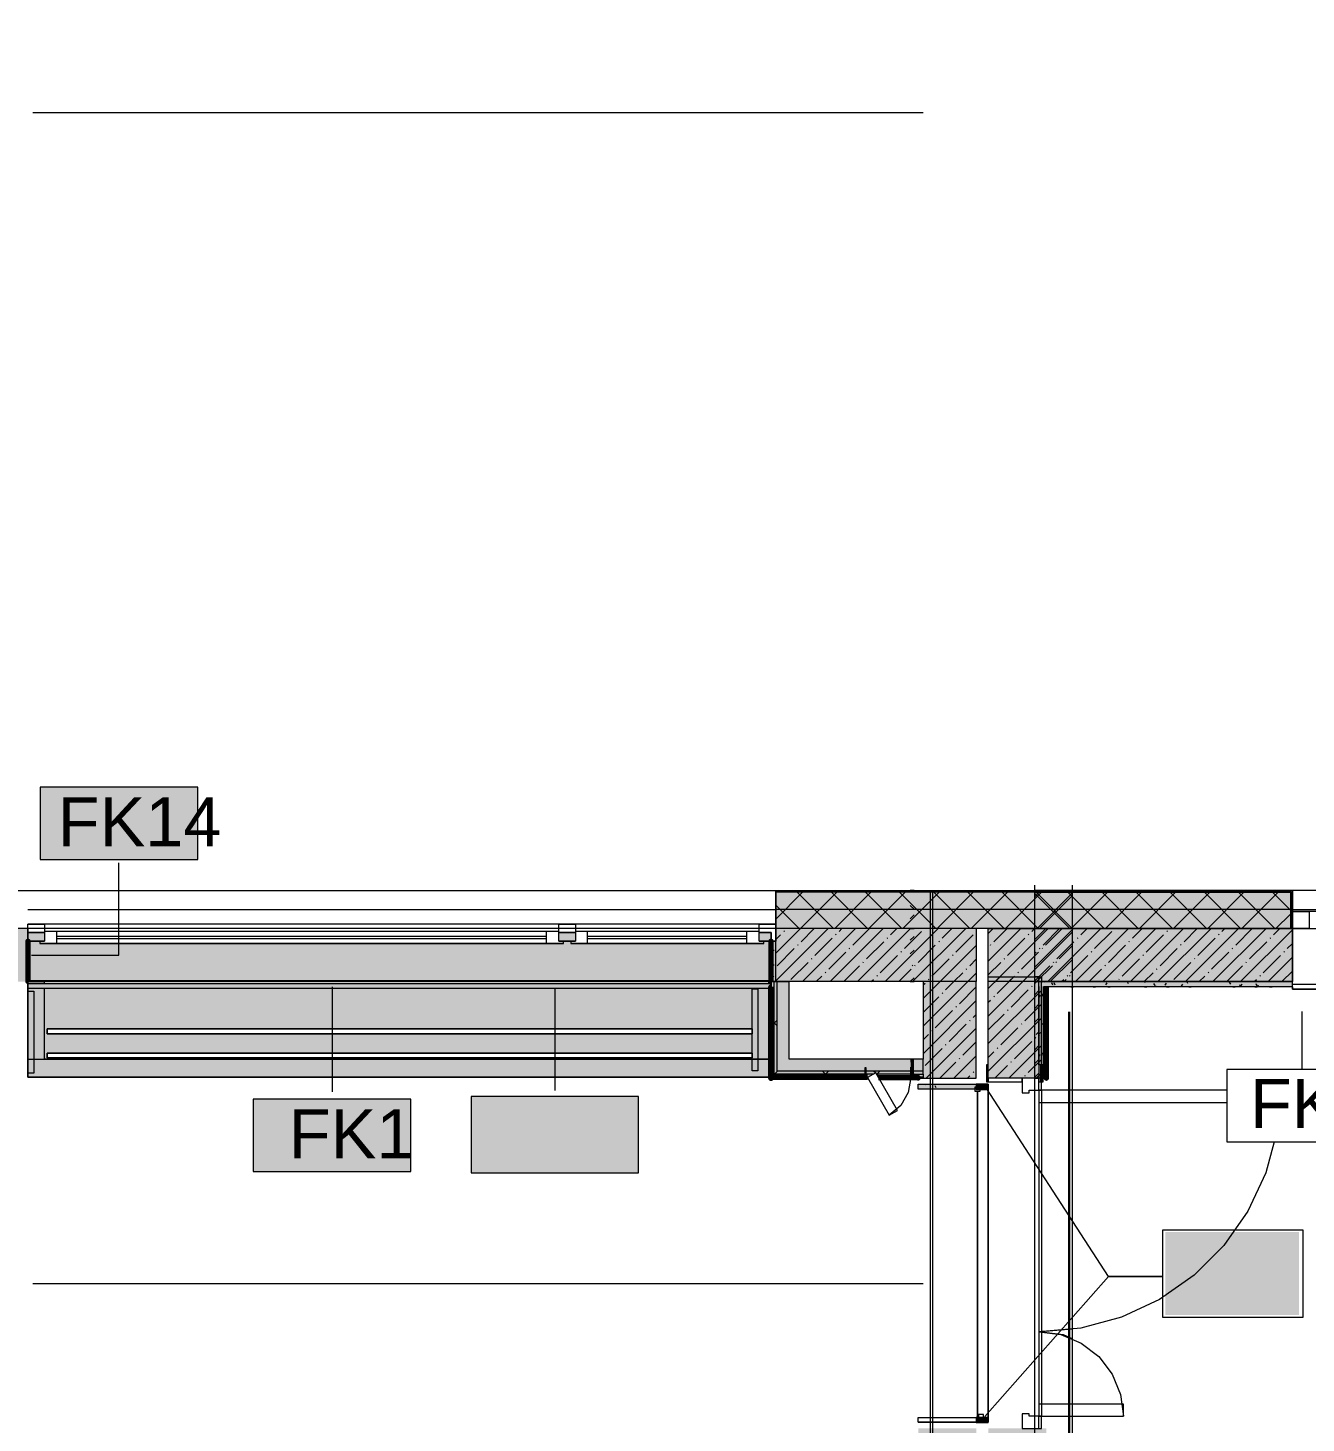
# Model space of a CAD drawing. Header units: millimetres. Extents: x -3817 to 677485, y -22715 to 103890.
# Drawn here: x 361854 to 367150, y 23491 to 29269 of the extents above; entities that cross this region are included whole.
import ezdxf

# ---------------------------------------------------------------- set-up
doc = ezdxf.new("R2010")
doc.units = ezdxf.units.MM
doc.layers.add('PDF _Геометрия', color=7, linetype='Continuous', true_color=0x1d1d1d)
doc.layers.add('PDF _Сплошная заливка', color=7, linetype='Continuous', true_color=0xffffff)
doc.layers.add('PDF _Текст', color=7, linetype='Continuous')
doc.styles.add('PDF GOST-Common', font='arial.ttf')

msp = doc.modelspace()

# ---------------------------------------------------------------- hatches: boundary and pattern name
at = {"layer": 'PDF _Сплошная заливка', "transparency": 33554559}
h = msp.add_hatch(color=256, dxfattribs=at)
h.paths.add_polyline_path([(369442.9, 25539), (369442.9, 25689), (369000.9, 25689), (369000.9, 25539), (369260.8, 25539)], flags=0)
h.paths.add_polyline_path([(367010.2, 25539), (367084.9, 25539), (367084.9, 25689), (366025.5, 25689), (366025.5, 25539), (366788.1, 25539)], flags=0)
h.paths.add_polyline_path([(365509.8, 25539), (365525.5, 25539), (365525.5, 25689), (365509.8, 25689), (365509.8, 25592.4)], flags=0)
h = msp.add_hatch(color=256, dxfattribs=at)
h.paths.add_polyline_path([(360902.9, 25319), (361852.9, 25319), (361852.9, 25539), (360902.9, 25539)], flags=0)
h.paths.add_polyline_path([(365782.9, 25319), (365782.9, 25539), (364952.9, 25539), (364952.9, 25319), (365721.6, 25319)], flags=0)
at = {"layer": 'PDF _Сплошная заливка', "true_color": 0xeae6de, "transparency": 33554559}
msp.add_hatch(color=254, dxfattribs=at).paths.add_polyline_path([(361902.9, 25323), (364931.9, 25323), (364931.9, 25523), (364882.9, 25523), (364882.9, 25487), (364902.9, 25487), (364902.9, 25477), (364102.9, 25477), (364102.9, 25487), (364122.9, 25487), (364122.9, 25523), (364052.9, 25523), (364052.9, 25487), (364072.9, 25487), (364072.9, 25477), (361902.9, 25477), (361902.9, 25487), (361922.9, 25487), (361922.9, 25523), (361853.9, 25523), (361854.4, 25323)])
at = {"layer": 'PDF _Сплошная заливка', "transparency": 33554559}
h = msp.add_hatch(color=256, dxfattribs=at)
h.paths.add_polyline_path([(369260.8, 25319), (369442.9, 25319), (369442.9, 25539), (368992.9, 25539), (368992.9, 25319)], flags=0)
h.paths.add_polyline_path([(366042.9, 25319), (367092.9, 25319), (367092.9, 25539), (366025.5, 25539), (366025.5, 25319)], flags=0)
at = {"layer": 'PDF _Сплошная заливка', "true_color": 0xeae6de, "transparency": 33554559}
h = msp.add_hatch(color=254, dxfattribs=at)
h.paths.add_polyline_path([(361853.9, 24923.1), (364931.9, 24923.1), (364932.9, 25318), (364931.9, 25319), (364931.9, 25323), (361854.4, 25321.8), (361853.9, 25319.5)], flags=0)
h.paths.add_polyline_path([(361933.9, 25003.1), (361933.9, 25023.1), (364854.1, 25023.1), (364854.1, 25003.1), (362366.6, 25003.1)], flags=0)
h.paths.add_polyline_path([(361933.9, 25103.1), (361933.9, 25123.1), (364854.1, 25123.1), (364854.1, 25103.1), (362366.6, 25103.1)], flags=0)
at = {"layer": 'PDF _Сплошная заливка', "true_color": 0xea675f, "transparency": 33554559}
msp.add_hatch(color=13, dxfattribs=at).paths.add_polyline_path([(364921.7, 25292), (364931.9, 25292), (364931.9, 25312), (361853.9, 25312), (361853.9, 25292), (364854.1, 25292)])
at = {"layer": 'PDF _Сплошная заливка', "transparency": 33554559}
for points in [[(364945.4, 24935.5), (364957.9, 24935.5), (364957.9, 25318), (364945.4, 25318), (364945.4, 25286.8)], [(366180.5, 25299), (366180.5, 25319), (366052.9, 25319), (366052.9, 25299), (366072.9, 25299)], [(365721.6, 24874), (365782.9, 24874), (365782.9, 24894), (365542.9, 24894), (365542.9, 24874)]]:
    msp.add_hatch(color=256, dxfattribs=at).paths.add_polyline_path(points)
h = msp.add_hatch(color=256, dxfattribs=at)
h.paths.add_polyline_path([(365782.9, 15519), (365782.9, 15519), (365782.9, 23469), (365562.9, 23469), (365562.9, 15519)], flags=0)
h.paths.add_polyline_path([(365721.6, 24919), (365782.9, 24919), (365782.9, 25319), (365562.9, 25319), (365562.9, 24919)], flags=0)
h = msp.add_hatch(color=256, dxfattribs=at)
h.paths.add_polyline_path([(366052.9, 15519), (366052.9, 23469), (365832.9, 23469), (365832.9, 15519)], flags=0)
h.paths.add_polyline_path([(366052.9, 24919), (366052.9, 25339.3), (365832.9, 25339.3), (365832.9, 24919), (366002.9, 24919)], flags=0)
h = msp.add_hatch(color=256, dxfattribs=at)
h.paths.add_polyline_path([(369422.9, 25299), (369442.9, 25299), (369442.9, 25319), (368992.9, 25319), (368992.9, 25299), (369260.8, 25299)], flags=0)
h.paths.add_polyline_path([(367092.9, 25299), (367092.9, 25319), (366042.9, 25319), (366042.9, 25299), (367010.2, 25299)], flags=0)
h = msp.add_hatch(color=256, dxfattribs=at)
h.paths.add_polyline_path([(366042.9, 17119), (366062.9, 17119), (366062.9, 23469), (366050.9, 23469), (366050.9, 23414), (366042.9, 23414), (366042.9, 17139)], flags=0)
h.paths.add_polyline_path([(366050.9, 24919), (366062.9, 24919), (366062.9, 25299), (366042.9, 25299), (366042.9, 24974), (366050.9, 24974), (366050.9, 24927)], flags=0)
h = msp.add_hatch(color=256, dxfattribs=at)
h.paths.add_polyline_path([(366052.9, 17119), (366072.9, 17119), (366072.9, 23469), (366060.9, 23469), (366060.9, 23414), (366052.9, 23414), (366052.9, 17139)], flags=0)
h.paths.add_polyline_path([(366060.9, 24919), (366072.9, 24919), (366072.9, 25299), (366052.9, 25299), (366052.9, 24974), (366060.9, 24974), (366060.9, 24927)], flags=0)
at = {"layer": 'PDF _Сплошная заливка', "true_color": 0xe7e7e7, "transparency": 33554559}
for points in [[(365562.9, 24948), (365562.9, 24998), (365007.9, 24998), (365007.9, 24948), (365321.9, 24948), (365321.9, 24962), (365326.9, 24962), (365326.9, 24948), (365516.9, 24948), (365516.9, 24962), (365521.9, 24962), (365521.9, 24948)], [(365511.9, 24948), (365525.5, 24948), (365525.5, 24998), (365509.8, 24998), (365511.9, 24962)]]:
    msp.add_hatch(color=254, dxfattribs=at).paths.add_polyline_path(points)
at = {"layer": 'PDF _Сплошная заливка', "transparency": 33554559}
h = msp.add_hatch(color=256, dxfattribs=at)
h.paths.add_polyline_path([(365562.9, 24923), (365562.9, 24935.5), (365542.9, 24923)], flags=0)
h.paths.add_polyline_path([(365007.9, 24923), (365321.9, 24923), (365321.9, 24935.5), (364945.4, 24935.5), (364945.4, 24923)], flags=0)
h.paths.add_polyline_path([(365333.6, 24923), (365355.3, 24935.5), (365326.9, 24935.5), (365326.9, 24923), (365331.9, 24923)], flags=0)
h.paths.add_polyline_path([(365456.5, 24923), (365516.9, 24923.6), (365516.9, 24935.5), (365370.3, 24935.5), (365377.5, 24923)], flags=0)
h.paths.add_polyline_path([(365541.9, 24923), (365562.9, 24935.5), (365521.9, 24935.5), (365521.9, 24923)], flags=0)
h = msp.add_hatch(color=256, dxfattribs=at)
h.paths.add_polyline_path([(365321.9, 24935.5), (365321.9, 24948), (364957.9, 24948), (364957.9, 24935.5), (365050.6, 24935.5)], flags=0)
h.paths.add_polyline_path([(365355.3, 24935.5), (365366.5, 24942), (365370.3, 24935.5), (365516.9, 24935.5), (365516.9, 24948), (365326.9, 24948), (365326.9, 24935.5), (365331.9, 24935.5)], flags=0)
h.paths.add_polyline_path([(365562.9, 24935.5), (365562.9, 24948), (365521.9, 24947.1), (365521.9, 24935.5)], flags=0)
h = msp.add_hatch(color=256, dxfattribs=at)
h.paths.add_polyline_path([(365542.9, 15498), (365562.9, 15499), (365562.9, 23469), (365542.9, 23469), (365542.9, 15499)], flags=0)
h.paths.add_polyline_path([(365562.9, 24919), (365562.9, 24923), (365542.9, 24923), (365542.9, 24919)], flags=0)

# ---------------------------------------------------------------- linework, layer by layer
at = {"layer": 'PDF _Геометрия', "color": 9, "lineweight": 9, "true_color": 0xc0c0c0}
for points in [[(360302.9, 29019), (360302.9, 28799), (358122.9, 28799), (360302.9, 28799), (360302.9, 28779), (360302.9, 28419), (360652.9, 28419), (360682.9, 28419), (360902.9, 28419), (360902.9, 29019), (346903.1, 29019), (346903.1, 29269), (360902.9, 29269), (361132.9, 29269), (361152.9, 29269), (361152.9, 28419), (361152.9, 27519), (361152.9, 25697), (361852.9, 25697), (364952.9, 25697), (366180.5, 25697)], [(370063.9, 28819), (371689.9, 28819), (371689.9, 29019), (371689.9, 29269), (369192.9, 29269), (369192.9, 29249), (369192.9, 29019), (369192.9, 25697), (368992.9, 25697), (368992.9, 25539), (368992.9, 25319), (368992.9, 25539), (368992.9, 25697), (367092.9, 25697), (367092.9, 25539), (367092.9, 25697), (366025.5, 25697)], [(365525.9, 25697), (365509.8, 25697)], [(365832.9, 24974), (365832.9, 25339.3), (366052.9, 25339.3), (366052.9, 25319), (365832.9, 25319), (365832.9, 25539), (364952.9, 25539), (361852.9, 25539), (361152.9, 25539), (360902.9, 25539)], [(361852.9, 25487), (361852.9, 25539), (361852.9, 25319), (361852.9, 25299), (361852.9, 25319), (361852.9, 24998), (361852.9, 24923), (364931.9, 24923), (361852.9, 24923), (361852.9, 24998), (361852.9, 25319)], [(365782.9, 25539), (365782.9, 25319), (365562.9, 25319), (365562.9, 24998), (365007.9, 24998), (365007.9, 25318), (364932.9, 25318), (364932.9, 25298)], [(365542.9, 24923), (365542.9, 24919), (365562.9, 24919), (365782.9, 24919), (365782.9, 25319), (364952.9, 25319), (364934.1, 25319), (364952.9, 25319), (364952.9, 25539), (364952.9, 25487)], [(365509.8, 25539), (365525.5, 25539)], [(365509.8, 25319), (365525.5, 25319)], [(366025.5, 25319), (366042.9, 25319), (366042.9, 25339.3), (366025.5, 25339.3)], [(366050.9, 24919), (366062.9, 24919), (366062.9, 25299), (367092.9, 25299), (367092.9, 25319)], [(366060.9, 24919), (366072.9, 24919), (366072.9, 25286)], [(365525.5, 24998), (365509.8, 24998)], [(364932.9, 24923), (364945.4, 24923)], [(366052.9, 24919), (365832.9, 24919)], [(366025.5, 24919), (366042.9, 24919)], [(365782.9, 24874), (365542.9, 24874), (365542.9, 24894), (365824.9, 24894)], [(365797.9, 24873), (365797.9, 24864), (365777.9, 24864), (365777.9, 24884), (365782.9, 24884)], [(365812.9, 23514), (365812.9, 23526.8), (365792.9, 23526.8), (365792.9, 23514)], [(365542.9, 23495), (365542.9, 23514), (365832.9, 23514), (365832.9, 23495)], [(365782.9, 23494), (365542.9, 23494), (365542.9, 23495), (365782.9, 23495)]]:
    msp.add_lwpolyline(points, dxfattribs=at)
at = {"layer": 'PDF _Геометрия', "color": 253, "lineweight": 9, "true_color": 0xaaaaaa}
for points in [[(361874.1, 28919), (363062.9, 28919), (365562.9, 28919)], [(365592.9, 21586), (365592.9, 23196.7), (365592.9, 25696.7)], [(365602.9, 21586), (365602.9, 23196.7), (365602.9, 25696.7)], [(368992.9, 25609), (367092.9, 25609)], [(364952.9, 25557), (361852.9, 25557)], [(361972.9, 25507), (364002.9, 25507)], [(364002.9, 25497), (361972.9, 25497)], [(364172.9, 25507), (364832.9, 25507)], [(364832.9, 25497), (364172.9, 25497)], [(364933.9, 25487), (364952.9, 25487)], [(367092.9, 25539), (368992.9, 25539)], [(365511.9, 24922), (365501, 24860.4), (365469.8, 24806.3), (365421.9, 24766.1)], [(366042.9, 24819), (366042.9, 23569)], [(366052.9, 24819), (366052.9, 23569)], [(367017, 24655.5), (366982.6, 24527), (366908.9, 24369), (366808.9, 24226.2), (366685.7, 24103), (366542.9, 24003), (366384.9, 23929.3), (366216.5, 23884.2), (366042.9, 23869), (366133.5, 23857.1), (366217.9, 23822.1), (366290.4, 23766.5), (366346, 23694), (366381, 23609.6), (366392.9, 23519)], [(361874.1, 24069), (363062.9, 24069), (365562.9, 24069)], [(366180.5, 23880.2), (366052.9, 23869), (366143.5, 23857.1), (366180.5, 23841.7)]]:
    msp.add_lwpolyline(points, dxfattribs=at)
at = {"layer": 'PDF _Геометрия', "color": 7, "lineweight": 9}
for points in [[(362557.5, 26124.8), (361904.4, 26124.8), (361904.4, 25824.8), (362557.5, 25824.8)], [(366180.5, 25539), (365832.9, 25539)], [(368991.9, 25288), (367092.9, 25288)], [(367474.6, 24955.5), (366821.5, 24955.5), (366821.5, 24655.5), (367474.6, 24655.5)], [(365787.9, 24864), (365787.9, 23514)], [(365787.9, 24864), (365787.9, 23514)], [(365832.9, 24894), (365832.9, 23494)], [(365832.9, 24894), (365832.9, 23494)], [(363440.5, 24832.6), (362787.4, 24832.6), (362787.4, 24532.6), (363440.5, 24532.6)], [(364384.2, 24843.2), (363690.2, 24843.2), (363690.2, 24527.9), (364384.2, 24527.9)], [(364384.2, 24843.2), (363690.2, 24843.2), (363690.2, 24527.9), (364384.2, 24527.9)]]:
    msp.add_lwpolyline(points, close=True, dxfattribs=at)
for points in [[(361868.9, 25428.8), (362230.9, 25428.8), (362230.9, 25810.9)], [(366025.5, 1639), (366025.5, 13378.9), (365725.5, 13528.9), (366325.5, 13828.9), (366025.5, 13978.9), (366025.5, 25718.7)], [(366180.5, 25718.7), (366180.5, 13978.9), (366392.6, 13872.8)], [(366180.5, 25692), (364952.9, 25692)], [(366180.5, 25689), (364952.9, 25689)], [(365525.5, 25692), (365509.8, 25692)], [(365525.5, 25689), (365509.8, 25689)], [(366025.5, 25689), (366788.1, 25689), (367084.9, 25689), (367084.9, 25539), (367087.9, 25539), (367087.9, 25692), (366788.1, 25692), (366025.5, 25692)], [(366180.5, 25617.7), (364952.9, 25617.7)], [(365525.5, 25617.7), (365509.8, 25617.7)], [(367092.9, 25617.7), (366025.5, 25617.7)], [(365782.9, 25539), (364952.9, 25539)], [(365525.5, 25539), (365509.8, 25539)], [(367087.9, 25539), (367092.9, 25539), (367087.9, 25539), (367084.9, 25539), (366025.5, 25539), (366788.1, 25539), (367084.9, 25539)], [(361853.9, 25292), (361853.9, 25312)], [(365321.9, 24935.5), (365007.9, 24935.5), (364957.9, 24935.5), (364945.4, 24935.5), (364945.4, 25318)], [(365321.9, 24948), (365007.9, 24948), (364957.9, 24948), (364957.9, 25318)], [(366042.9, 25299), (366042.9, 24974), (366042.9, 25299), (366042.9, 25319), (367092.9, 25319), (366042.9, 25319)], [(366052.9, 25299), (366052.9, 24974), (366052.9, 25299), (366052.9, 25319), (366180.5, 25319), (366052.9, 25319)], [(363114, 25297.5), (363114, 24862.7)], [(363393.7, 25292), (364037.2, 25292), (364037.2, 24867.7)], [(364932.9, 25298), (364932.9, 24923)], [(366072.9, 25299), (366180.5, 25299)], [(366072.9, 25286), (366072.9, 25298)], [(367092.9, 25298), (367092.9, 25288), (367092.9, 25308), (368991.9, 25308), (368991.9, 25288), (368991.9, 25298)], [(367132.9, 24955.5), (367132.9, 25195.5)], [(365562.9, 24948), (365562.9, 24998)], [(364945.4, 24923), (365007.9, 24923), (365321.9, 24923)], [(365516.9, 24948), (365326.9, 24948)], [(365355.3, 24935.5), (365326.9, 24935.5)], [(365326.9, 24923), (365333.6, 24923)], [(365516.9, 24935.5), (365370.3, 24935.5)], [(365377.5, 24923), (365516.9, 24923)], [(365525.5, 24948), (365511.9, 24948)], [(365525.5, 24935.5), (365511.9, 24935.5)], [(365511.9, 24923), (365525.5, 24923)], [(365562.9, 24935.5), (365562.9, 24948), (365521.9, 24948)], [(365521.9, 24935.5), (365562.9, 24935.5), (365562.9, 24923), (365562.9, 24919), (365562.9, 24923), (365542.9, 24923)], [(365521.9, 24923), (365541.9, 24923)], [(365787.9, 24894), (365832.9, 24894), (365787.9, 24894)], [(365787.9, 24894), (365832.9, 24894), (365787.9, 24894)]]:
    msp.add_lwpolyline(points, dxfattribs=at)
at = {"layer": 'PDF _Геометрия', "color": 9, "lineweight": 9, "true_color": 0xc0c0c0}
for points in [[(364952.9, 25697), (364952.9, 25539)], [(364952.9, 25319), (364952.9, 25487), (364932.9, 25487), (364932.9, 25319)], [(367092.9, 25319), (367092.9, 25539)]]:
    msp.add_lwpolyline(points, close=True, dxfattribs=at)
at = {"layer": 'PDF _Геометрия', "lineweight": 9}
for points in [[(364952.9, 25578.3), (365063.6, 25689)], [(365191.2, 25539), (365041.2, 25689)], [(365055, 25539), (365205, 25689)], [(365332.6, 25539), (365182.6, 25689)], [(365196.4, 25539), (365346.4, 25689)], [(365474, 25539), (365324, 25689)], [(365337.9, 25539), (365487.9, 25689)], [(365615.4, 25539), (365465.4, 25689)], [(365479.3, 25539), (365629.3, 25689)], [(365756.9, 25539), (365606.9, 25689)], [(365620.7, 25539), (365770.7, 25689)], [(365898.3, 25539), (365748.3, 25689)], [(365762.1, 25539), (365912.1, 25689)], [(366039.7, 25539), (365889.7, 25689)], [(365903.6, 25539), (366053.6, 25689)], [(366025.5, 25671), (366043.6, 25689)], [(366171.1, 25539), (366025.5, 25684.6)], [(366180.5, 25539.6), (366031.1, 25689)], [(366035, 25539), (366185, 25689)], [(366045, 25539), (366180.5, 25674.6)], [(366312.6, 25539), (366162.6, 25689)], [(366180.5, 25681), (366172.6, 25689)], [(366176.4, 25539), (366326.4, 25689)], [(366454, 25539), (366304, 25689)], [(366317.8, 25539), (366467.8, 25689)], [(366595.4, 25539), (366445.4, 25689)], [(366459.2, 25539), (366609.2, 25689)], [(366736.8, 25539), (366586.8, 25689)], [(366600.7, 25539), (366750.7, 25689)], [(366878.2, 25539), (366728.2, 25689)], [(366742.1, 25539), (366892.1, 25689)], [(367019.7, 25539), (366869.7, 25689)], [(366883.5, 25539), (367033.5, 25689)], [(367084.9, 25615.2), (367011.1, 25689)], [(365049.8, 25539), (364952.9, 25635.9)], [(365525.5, 25618.9), (365509.8, 25634.6)], [(367024.9, 25539), (367084.9, 25599)], [(365509.8, 25579.6), (365525.5, 25595.3)], [(366029.7, 25539), (366025.5, 25543.2)], [(364952.9, 25436.9), (365055, 25539)], [(364952.9, 25322.8), (365169, 25539)], [(364952.9, 25493.9), (364971.9, 25512.9)], [(364986.2, 25527.2), (364988.5, 25529.6)], [(365057.5, 25484.4), (365112, 25539)], [(365063.1, 25319), (365283.1, 25539)], [(365114.5, 25427.4), (365185.8, 25498.7)], [(365177.1, 25319), (365397.1, 25539)], [(365200, 25512.9), (365202.4, 25515.3)], [(365214.3, 25527.2), (365226.1, 25539)], [(365271.3, 25470.2), (365340.1, 25539)], [(365291.2, 25319), (365511.2, 25539)], [(365328.3, 25413.1), (365399.6, 25484.4)], [(365405.2, 25319), (365625.2, 25539)], [(365413.9, 25498.7), (365416.2, 25501.1)], [(365428.1, 25512.9), (365454.2, 25539)], [(365485.1, 25455.9), (365556.4, 25527.2)], [(365509.8, 25490.6), (365525.5, 25506.3)], [(365519.3, 25319), (365739.3, 25539)], [(365627.7, 25484.4), (365630.1, 25486.8)], [(365642, 25498.7), (365682.3, 25539)], [(365699, 25441.7), (365770.3, 25512.9)], [(365832.9, 25518.6), (365853.3, 25539)], [(365832.9, 25404.5), (365967.4, 25539)], [(365855.8, 25484.4), (365910.4, 25539)], [(365861.4, 25319), (366081.4, 25539)], [(365912.8, 25427.4), (365984.1, 25498.7)], [(365975.5, 25319), (366180.5, 25524.1)], [(365998.4, 25512.9), (366000.7, 25515.3)], [(366012.6, 25527.2), (366024.4, 25539)], [(366025.5, 25493.1), (366071.4, 25539)], [(366025.5, 25379.1), (366185.5, 25539)], [(366059.6, 25470.2), (366128.5, 25539)], [(366069.6, 25470.2), (366138.5, 25539)], [(366079.5, 25319), (366299.5, 25539)], [(366116.7, 25413.2), (366187.9, 25484.4)], [(366193.6, 25319), (366413.6, 25539)], [(366202.2, 25498.7), (366204.6, 25501.1)], [(366216.5, 25512.9), (366242.5, 25539)], [(366273.5, 25455.9), (366344.8, 25527.2)], [(366307.6, 25319), (366527.6, 25539)], [(366416, 25484.4), (366418.4, 25486.8)], [(366421.7, 25319), (366641.7, 25539)], [(366430.3, 25498.7), (366470.6, 25539)], [(366487.3, 25441.7), (366558.6, 25512.9)], [(366535.7, 25319), (366755.7, 25539)], [(366572.9, 25527.2), (366575.2, 25529.6)], [(366644.1, 25484.4), (366698.7, 25539)], [(366649.8, 25319), (366869.8, 25539)], [(366701.2, 25427.4), (366772.4, 25498.7)], [(366763.8, 25319), (366983.8, 25539)], [(366786.7, 25512.9), (366789.1, 25515.3)], [(366801, 25527.2), (366812.8, 25539)], [(366858, 25470.2), (366926.8, 25539)], [(366877.9, 25319), (367092.9, 25534)], [(366915, 25413.2), (366986.3, 25484.4)], [(367000.5, 25498.7), (367002.9, 25501.1)], [(367014.8, 25512.9), (367040.9, 25539)], [(364957.7, 25384.6), (365028.9, 25455.9)], [(365043.2, 25470.2), (365045.6, 25472.5)], [(365171.5, 25370.4), (365242.8, 25441.7)], [(365257, 25455.9), (365259.4, 25458.3)], [(365385.3, 25356.1), (365456.6, 25427.4)], [(365470.9, 25441.7), (365473.2, 25444)], [(365509.8, 25433.6), (365525.5, 25449.3)], [(365542.2, 25398.9), (365613.4, 25470.2)], [(365562.9, 25248.6), (365633.3, 25319), (365782.9, 25468.6)], [(365684.7, 25427.4), (365687.1, 25429.8)], [(365841.5, 25470.2), (365843.9, 25472.5)], [(365969.8, 25370.4), (366041.1, 25441.7)], [(366025.5, 25436.1), (366031.1, 25441.7)], [(366045.4, 25455.9), (366047.8, 25458.3)], [(366055.4, 25455.9), (366057.8, 25458.3)], [(366126.7, 25413.1), (366180.5, 25467)], [(366173.7, 25356.1), (366245, 25427.4)], [(366259.2, 25441.7), (366261.6, 25444)], [(366330.5, 25398.9), (366401.8, 25470.2)], [(366473.1, 25427.4), (366475.4, 25429.8)], [(366544.3, 25384.6), (366615.6, 25455.9)], [(366629.9, 25470.2), (366632.3, 25472.5)], [(366758.2, 25370.4), (366829.5, 25441.7)], [(366843.7, 25455.9), (366846.1, 25458.3)], [(366972, 25356.1), (367043.3, 25427.4)], [(367057.6, 25441.7), (367059.9, 25444)], [(367071.8, 25455.9), (367092.9, 25477)], [(365014.7, 25327.6), (365086, 25398.9)], [(365100.2, 25413.1), (365102.6, 25415.5)], [(365234.2, 25319), (365299.8, 25384.6)], [(365314.1, 25398.9), (365316.4, 25401.3)], [(365462.3, 25319), (365513.6, 25370.4)], [(365517.9, 25384.6), (365520.3, 25387)], [(365527.9, 25384.6), (365530.3, 25387)], [(365599.2, 25341.9), (365670.5, 25413.1)], [(365741.7, 25370.4), (365744.1, 25372.8)], [(365756, 25384.6), (365782.9, 25411.5)], [(365832.9, 25347.5), (365884.3, 25398.9)], [(365898.6, 25413.1), (365900.9, 25415.5)], [(366088.1, 25384.6), (366025.5, 25322), (366042.8, 25339.3)], [(366032.5, 25319), (366098.2, 25384.6)], [(366089.5, 25319), (366180.5, 25410)], [(366102.4, 25398.9), (366104.8, 25401.3)], [(366112.4, 25398.9), (366114.8, 25401.3)], [(366250.6, 25319), (366302, 25370.4)], [(366316.2, 25384.6), (366318.6, 25387)], [(366387.5, 25341.9), (366458.8, 25413.2)], [(366530.1, 25370.4), (366532.5, 25372.8)], [(366601.4, 25327.6), (366672.7, 25398.9)], [(366686.9, 25413.2), (366689.3, 25415.5)], [(366820.9, 25319), (366886.5, 25384.6)], [(366900.8, 25398.9), (366903.1, 25401.3)], [(366991.9, 25319), (367092.9, 25420)], [(365120.1, 25319), (365143, 25341.9)], [(365157.2, 25356.1), (365159.6, 25358.5)], [(365348.2, 25319), (365356.8, 25327.6)], [(365371.1, 25341.9), (365373.5, 25344.2)], [(365509.8, 25319.6), (365525.5, 25335.3)], [(365562.9, 25134.5), (365747.4, 25319), (365782.9, 25354.5)], [(365562.9, 25305.6), (365570.7, 25313.4)], [(365584.9, 25327.6), (365587.3, 25330)], [(365656.2, 25284.8), (365690.4, 25319), (365727.5, 25356.1)], [(365832.9, 25290.5), (365881.7, 25339.3)], [(365832.9, 25176.4), (365995.8, 25339.3)], [(365870.1, 25270.6), (365938.7, 25339.3)], [(365918.5, 25319), (365941.3, 25341.9)], [(365955.6, 25356.1), (365958, 25358.5)], [(366026.9, 25313.4), (366052.8, 25339.3)], [(366136.6, 25319), (366145.2, 25327.6)], [(366146.6, 25319), (366155.2, 25327.6)], [(366159.4, 25341.9), (366161.8, 25344.2)], [(366169.4, 25341.9), (366171.8, 25344.2)], [(366373.3, 25327.6), (366375.6, 25330)], [(366478.7, 25319), (366515.8, 25356.1)], [(366706.8, 25319), (366729.7, 25341.9)], [(366743.9, 25356.1), (366746.3, 25358.5)], [(366934.9, 25319), (366943.5, 25327.6)], [(366957.8, 25341.9), (366960.1, 25344.2)], [(367049, 25319), (367092.9, 25362.9)], [(365562.9, 25191.5), (365627.7, 25256.3)], [(365642, 25270.6), (365644.3, 25273)], [(365713.2, 25227.8), (365782.9, 25297.5)], [(365832.9, 25062.4), (366052.9, 25282.4)], [(365855.8, 25256.3), (365858.2, 25258.7)], [(365927.1, 25213.6), (365998.4, 25284.8)], [(366012.6, 25299.1), (366015, 25301.5)], [(366025.5, 25265), (366042.9, 25282.4)], [(365562.9, 25020.5), (365782.9, 25240.5)], [(365613.4, 25128), (365684.7, 25199.3)], [(365699, 25213.6), (365701.3, 25215.9)], [(365832.9, 25233.4), (365841.5, 25242.1)], [(365912.8, 25199.3), (365915.2, 25201.7)], [(365984.1, 25156.5), (366052.9, 25225.3)], [(366025.5, 25208), (366042.9, 25225.3)], [(364957.9, 25135.9), (364945.4, 25148.4), (364932.9, 25160.9)], [(364932.9, 25134), (364945.4, 25146.5), (364957.9, 25159)], [(365670.5, 25071), (365741.7, 25142.3)], [(365756, 25156.5), (365758.4, 25158.9)], [(365770.3, 25170.8), (365782.9, 25183.4)], [(365832.9, 25119.4), (365898.6, 25185)], [(365832.9, 24948.3), (366052.9, 25168.3)], [(365969.8, 25142.3), (365972.2, 25144.7)], [(366025.5, 25151), (366042.9, 25168.3)], [(365562.9, 25077.5), (365584.9, 25099.5)], [(365575.5, 24919), (365782.9, 25126.4)], [(365599.2, 25113.8), (365601.6, 25116.1)], [(365884.3, 25056.7), (365955.6, 25128)], [(366026.9, 25085.3), (366029.2, 25087.6)], [(366031.1, 25099.5), (366042.9, 25111.3)], [(366041.1, 25099.5), (366052.9, 25111.3)], [(365570.7, 24971.2), (365642, 25042.5)], [(365656.2, 25056.7), (365658.6, 25059.1)], [(365727.5, 25014), (365782.9, 25069.4)], [(365832.9, 25005.3), (365855.8, 25028.2)], [(365870.1, 25042.5), (365872.4, 25044.9)], [(365917.6, 24919), (366052.9, 25054.3)], [(365941.3, 24999.7), (366012.6, 25071)], [(366025.5, 25036.9), (366042.9, 25054.3)], [(365632.5, 24919), (365699, 24985.5)], [(365689.5, 24919), (365782.9, 25012.4)], [(365713.2, 24999.7), (365715.6, 25002.1)], [(365860.6, 24919), (365912.8, 24971.2)], [(365927.1, 24985.5), (365929.4, 24987.8)], [(365998.4, 24942.7), (366052.9, 24997.2)], [(366025.5, 24979.9), (366042.9, 24997.2)], [(364958.7, 24923), (364946.2, 24935.5), (364945.4, 24936.3), (364932.9, 24948.8)], [(364934, 24923), (364945.4, 24934.4), (364946.5, 24935.5), (364957.9, 24946.9), (364959, 24948)], [(365170.8, 24923), (365158.3, 24935.5), (365145.8, 24948)], [(365146.1, 24923), (365158.6, 24935.5), (365171.1, 24948)], [(365364.9, 24941), (365357.9, 24948)], [(365382.9, 24923), (365370.4, 24935.5)], [(365370.8, 24935.5), (365383.3, 24948)], [(365746.6, 24919), (365756, 24928.4)], [(365770.3, 24942.7), (365772.6, 24945.1)], [(365984.1, 24928.4), (365986.5, 24930.8)], [(366025.5, 24922.9), (366042.9, 24940.2)], [(366031.7, 24919), (366052.9, 24940.2)]]:
    msp.add_lwpolyline(points, dxfattribs=at)
at = {"layer": 'PDF _Геометрия', "color": 116, "lineweight": 13, "true_color": 0x008040}
for points in [[(361852.9, 25617.7), (364952.9, 25617.7)], [(367092.9, 25617.7), (368992.9, 25617.7)]]:
    msp.add_lwpolyline(points, dxfattribs=at)
at = {"layer": 'PDF _Геометрия', "color": 253, "lineweight": 13, "true_color": 0xaaaaaa}
for points in [[(367092.9, 25539), (367092.9, 25609), (367162.9, 25609), (367162.9, 25539)], [(361922.9, 25557), (361922.9, 25487), (361852.9, 25487), (361852.9, 25557)], [(364122.9, 25557), (364122.9, 25487), (364052.9, 25487), (364052.9, 25557)], [(364952.9, 25557), (364952.9, 25487), (364882.9, 25487), (364882.9, 25557)], [(361902.9, 25477), (364072.9, 25477), (364072.9, 25487), (364052.9, 25487), (364052.9, 25527), (361922.9, 25527), (361922.9, 25487), (361902.9, 25487)], [(364102.9, 25477), (364902.9, 25477), (364902.9, 25487), (364882.9, 25487), (364882.9, 25527), (364122.9, 25527), (364122.9, 25487), (364102.9, 25487)], [(365326.9, 24962), (365321.9, 24962), (365321.9, 24922), (365326.9, 24922)], [(365516.9, 24962), (365516.9, 24922), (365521.9, 24922), (365521.9, 24962)], [(365824.9, 24904), (365832.9, 24904), (365832.9, 24974), (365824.9, 24974)], [(366042.9, 24904), (366050.9, 24904), (366050.9, 24974), (366042.9, 24974)], [(366052.9, 24904), (366060.9, 24904), (366060.9, 24974), (366052.9, 24974)], [(365421.9, 24766.1), (365456.5, 24786.1), (365366.5, 24942), (365331.9, 24922)], [(365832.9, 24904), (365972.9, 24904), (365972.9, 24919), (365832.9, 24919)], [(366052.9, 24869), (366052.9, 24919), (365972.9, 24919), (365972.9, 24859), (366002.9, 24859), (366002.9, 24869)], [(366052.9, 23519), (366002.9, 23519), (366002.9, 23529), (365972.9, 23529), (365972.9, 23469), (366052.9, 23469)], [(366392.9, 23519), (366392.9, 23569), (366042.9, 23569), (366042.9, 23519)]]:
    msp.add_lwpolyline(points, close=True, dxfattribs=at)
at = {"layer": 'PDF _Геометрия', "color": 7, "lineweight": 70, "true_color": 0xffd2ff}
for points in [[(361854.4, 25319.5), (361854.1, 25487), (361853.1, 25487), (361853.4, 25319.5)], [(364932.9, 25319), (364932.9, 25487), (364931.9, 25487), (364931.9, 25319)]]:
    msp.add_lwpolyline(points, close=True, dxfattribs=at)
at = {"layer": 'PDF _Геометрия', "color": 8, "lineweight": 9, "true_color": 0x808080}
for points in [[(361853.9, 25487), (361853.9, 25523), (361922.9, 25523), (361853.9, 25523)], [(364052.9, 25523), (364122.9, 25523)], [(364882.9, 25523), (364933.9, 25523), (364933.9, 25487), (364933.9, 25523)], [(361853.9, 25319.5), (361853.9, 24923.1), (364931.9, 24923.1), (361853.9, 24923.1)], [(361854.4, 25323), (364931.9, 25323)], [(364854.1, 25123.1), (364854.1, 25103.1), (361933.9, 25103.1), (361933.9, 25123.1)], [(364854.1, 25123.1), (361933.9, 25123.1), (361933.9, 25103.1), (364854.1, 25103.1)], [(364854.1, 25023.1), (364854.1, 25003.1), (361933.9, 25003.1), (361933.9, 25023.1)], [(364854.1, 25023.1), (361933.9, 25023.1), (361933.9, 25003.1), (364854.1, 25003.1)], [(365782.9, 24873), (365832.9, 24873), (365832.9, 24894), (365782.9, 24894)], [(365782.9, 23493), (365832.9, 23493), (365832.9, 23514), (365782.9, 23514)]]:
    msp.add_lwpolyline(points, close=True, dxfattribs=at)
at = {"layer": 'PDF _Геометрия', "color": 9, "lineweight": 9, "true_color": 0xc0bcb4}
for points in [[(361853.9, 25487), (361922.9, 25487)], [(364052.9, 25487), (364122.9, 25487)], [(364882.9, 25487), (364933.9, 25487)]]:
    msp.add_lwpolyline(points, dxfattribs=at)
at = {"layer": 'PDF _Геометрия', "color": 253, "lineweight": 13, "true_color": 0xaaaaaa}
for points in [[(361972.9, 25477), (361972.9, 25527)], [(364002.9, 25477), (364002.9, 25527)], [(364172.9, 25477), (364172.9, 25527)], [(364832.9, 25477), (364832.9, 25527)], [(364072.9, 25477), (361902.9, 25477)], [(364902.9, 25477), (364102.9, 25477)], [(365509.8, 24922), (365511.9, 24922), (365511.9, 24962), (365509.8, 24962)], [(366025.5, 24869), (366042.9, 24869), (366042.9, 24919), (366025.5, 24919)], [(366821.5, 24869), (366042.9, 24869), (366042.9, 24819), (366821.5, 24819)], [(366180.5, 24869), (366052.9, 24869), (366052.9, 24819), (366180.5, 24819)], [(366025.5, 23469), (366042.9, 23469), (366042.9, 23519), (366025.5, 23519)], [(366180.5, 23569), (366052.9, 23569), (366052.9, 23519), (366180.5, 23519)]]:
    msp.add_lwpolyline(points, dxfattribs=at)
at = {"layer": 'PDF _Геометрия', "color": 253, "lineweight": 9, "true_color": 0x9b9b9b}
for points in [[(364935.7, 25449.6), (364945.7, 25449.6)], [(364941.8, 25439.4), (364936.8, 25448.1)], [(364935.7, 25388.6), (364945.7, 25388.6)], [(364942.6, 25343.3), (364937.6, 25334.6)], [(366059, 25315.9), (366057.2, 25319)], [(366069, 25315.9), (366067.2, 25319)], [(366100.6, 25304.7), (366095.6, 25313.5)], [(366110.6, 25304.7), (366105.6, 25313.5)], [(366323.8, 25314.4), (366318.7, 25305.7)], [(366361.6, 25319), (366360.4, 25316.8)], [(366414.4, 25309.9), (366409.4, 25318.6)], [(366482.4, 25314), (366479.5, 25319)], [(366524.1, 25302.8), (366519, 25311.6)], [(366569.5, 25313.3), (366564.5, 25304.6)], [(366637.5, 25309.2), (366632.5, 25300.5)], [(366660.1, 25311), (366655.5, 25319)], [(366784, 25319), (366783.8, 25318.7)], [(366837.8, 25308), (366832.8, 25316.7)], [(366947.5, 25301), (366942.5, 25309.7)], [(366047.5, 25262.7), (366042.9, 25254.6)], [(366057.5, 25262.7), (366052.9, 25254.6)], [(366053.5, 25266.7), (366062.9, 25266.7)], [(366063.5, 25266.7), (366072.9, 25266.7)], [(366104.4, 25300.2), (366103.7, 25299)], [(366114.4, 25300.2), (366113.7, 25299)], [(366175.4, 25297.2), (366185.4, 25297.2)], [(366266.8, 25297.2), (366276.9, 25297.2)], [(366327.8, 25297.2), (366337.8, 25297.2)], [(366480.2, 25297.2), (366490.2, 25297.2)], [(366527.9, 25302.1), (366526.1, 25299)], [(366561.5, 25299), (366560.7, 25300.4)], [(366571.6, 25297.2), (366581.7, 25297.2)], [(366663.1, 25297.2), (366673.1, 25297.2)], [(366845.9, 25297.2), (366856, 25297.2)], [(366878.2, 25299), (366874.4, 25305.6)], [(366883.3, 25308.1), (366878.2, 25299.4)], [(366937.4, 25297.2), (366947.4, 25297.2)], [(366951.3, 25304), (366948.4, 25299)], [(366998.3, 25297.2), (367008.4, 25297.2)], [(366053.5, 25144.8), (366062.9, 25144.8)], [(366063.5, 25144.8), (366072.9, 25144.8)], [(366044.8, 25096.6), (366042.9, 25099.9)], [(366054.8, 25096.6), (366052.9, 25099.9)], [(366053.5, 25022.8), (366062.9, 25022.8)], [(366063.5, 25022.8), (366072.9, 25022.8)], [(366046.5, 25017), (366042.9, 25010.8)], [(366057.6, 24975.3), (366052.6, 24966.6)], [(366056.5, 25017), (366052.9, 25010.8)], [(366067.6, 24975.3), (366062.6, 24966.6)], [(365544.7, 24923), (365542.5, 24919.2)], [(366053.5, 24931.4), (366062.9, 24931.4)], [(366063.5, 24931.4), (366072.9, 24931.4)], [(365575.6, 24890.3), (365573.5, 24894)], [(365617.3, 24879.1), (365612.2, 24887.8)], [(365703.9, 24894), (365703.1, 24892.6)], [(365713.1, 23494), (365712.5, 23495)]]:
    msp.add_lwpolyline(points, dxfattribs=at)
at = {"layer": 'PDF _Геометрия', "color": 251, "lineweight": 9, "true_color": 0x6b675f}
for points in [[(361853.9, 25312), (364932.9, 25312)], [(361853.9, 25292), (364931.9, 25292)]]:
    msp.add_lwpolyline(points, dxfattribs=at)
at = {"layer": 'PDF _Геометрия', "color": 253, "lineweight": 9, "true_color": 0xaba79f}
for points in [[(364931.9, 25323), (361854.4, 25323), (364931.9, 25323)], [(361853.9, 25279.4), (361877.9, 25279.4), (361877.9, 24939.4), (361861.1, 24939.4)], [(364853.9, 25123.1), (364853.9, 25289.4), (364877.9, 25289.4), (364877.9, 24949.4), (364853.9, 24949.4), (364853.9, 25003.1)], [(364853.9, 25023.1), (364853.9, 25103.1)], [(361860.4, 24939.4), (361853.9, 24939.4)]]:
    msp.add_lwpolyline(points, dxfattribs=at)
at = {"layer": 'PDF _Геометрия', "color": 9, "lineweight": 9, "true_color": 0xcbc7bf}
for points in [[(364922.9, 25312), (364922.9, 25319), (364932.5, 25319), (361855.5, 25319), (361922.9, 25319)], [(361922.9, 25312), (361922.9, 25318.4)], [(361853.9, 24998), (364931.9, 24998), (361922.9, 24998), (361922.9, 25292)]]:
    msp.add_lwpolyline(points, dxfattribs=at)
at = {"layer": 'PDF _Геометрия', "color": 8, "lineweight": 9, "true_color": 0x808080}
for points in [[(361853.9, 24939.4), (361853.9, 25279.4)], [(364853.9, 25103.1), (364853.9, 25123.1)], [(364853.9, 25003.1), (364853.9, 25023.1)]]:
    msp.add_lwpolyline(points, dxfattribs=at)
at = {"layer": 'PDF _Геометрия', "color": 231, "lineweight": 70, "true_color": 0xff80c0}
for points in [[(365331.9, 24922), (364932.9, 24922), (364932.9, 24918.5), (364931.9, 24918.5), (364931.9, 25298), (364932.9, 25298)], [(366072.9, 25286), (366072.9, 24919), (366073.9, 24919), (366073.9, 25298)], [(365007.9, 24923), (364932.9, 24923)], [(365378.1, 24922), (365541.9, 24922), (365541.9, 24919), (365542.9, 24919), (365542.9, 24923)], [(365509.8, 24922), (365525.5, 24922)]]:
    msp.add_lwpolyline(points, dxfattribs=at)
at = {"layer": 'PDF _Геометрия', "color": 231, "lineweight": 9, "true_color": 0xff80c0}
for points in [[(364932.9, 25298), (364932.9, 24923)], [(366073.9, 25298), (366072.9, 25298), (366072.9, 25286)], [(365321.9, 24923), (365007.9, 24923)], [(365333.6, 24923), (365326.9, 24923)], [(365516.9, 24923), (365377.5, 24923)], [(365525.5, 24923), (365511.9, 24923)], [(365542.9, 24923), (365541.9, 24923), (365521.9, 24923)]]:
    msp.add_lwpolyline(points, dxfattribs=at)
at = {"layer": 'PDF _Геометрия', "color": 231, "lineweight": 53, "true_color": 0xff80c0}
for points in [[(366073.9, 25298), (366073.9, 24919)], [(365331.9, 24922), (365321.9, 24922)], [(365521.9, 24922), (365378.1, 24922)]]:
    msp.add_lwpolyline(points, dxfattribs=at)
at = {"layer": 'PDF _Геометрия', "color": 231, "lineweight": 30, "true_color": 0xff80c0}
msp.add_lwpolyline([(366168.4, 25193.5), (366168.4, 17193.5)], dxfattribs=at)
at = {"layer": 'PDF _Геометрия', "color": 250, "lineweight": 9, "true_color": 0x3c3c3c}
msp.add_lwpolyline([(365819.1, 23518.2), (366331.4, 24097.4), (366556.6, 24097.4), (366331.4, 24097.4), (365823.8, 24879.4)], dxfattribs=at)
msp.add_lwpolyline([(366556.6, 24291.8), (367136.4, 24291.8), (367136.4, 23927.8), (366556.6, 23927.8)], close=True, dxfattribs=at)
at = {"layer": 'PDF _Сплошная заливка', "lineweight": 9, "transparency": 33554559}
for points in [[(362557.5, 26124.8), (361904.4, 26124.8), (362557.5, 25824.8), (361904.4, 25824.8)], [(363440.5, 24832.6), (362787.4, 24832.6), (363440.5, 24532.6), (362787.4, 24532.6)], [(364384.2, 24843.2), (363690.2, 24843.2), (364384.2, 24527.9), (363690.2, 24527.9)], [(366566.6, 24281.8), (367120.3, 24281.8), (366566.6, 23937.9), (367120.3, 23937.9)]]:
    msp.add_solid(points, dxfattribs=at)
at = {"layer": 'PDF _Сплошная заливка', "lineweight": 35, "transparency": 33554559}
for points in [[(364952.9, 25539), (366180.5, 25539), (364952.9, 25689), (366180.5, 25689)], [(364932.9, 25319), (364952.9, 25319), (364932.9, 25487), (364952.9, 25487)], [(365525.5, 25319), (365525.5, 25539), (365509.8, 25319), (365509.8, 25539)], [(365832.9, 25319), (366180.5, 25319), (365832.9, 25539), (366180.5, 25539)], [(364945.4, 24923), (364945.4, 25318), (364932.9, 24923), (364932.9, 25318)], [(366042.9, 24919), (366042.9, 25339.3), (366025.5, 24919), (366025.5, 25339.3)], [(365321.9, 24922), (365326.9, 24922), (365321.9, 24962), (365326.9, 24962)], [(365509.8, 24922), (365511.9, 24922), (365509.8, 24962)], [(365516.9, 24922), (365521.9, 24922), (365516.9, 24962), (365521.9, 24962)], [(365525.5, 24935.5), (365525.5, 24948), (365511.9, 24935.5), (365511.9, 24948)], [(365525.5, 24923), (365525.5, 24935.5), (365511.9, 24923), (365511.9, 24935.5)], [(365782.9, 23494), (365782.9, 23495), (365542.9, 23494)]]:
    msp.add_solid(points, dxfattribs=at)
at = {"layer": 'PDF _Сплошная заливка', "color": 7, "lineweight": 35, "true_color": 0xffd2ff, "transparency": 33554559}
for points in [[(361853.4, 25319.5), (361854.4, 25319.5), (361853.1, 25487)], [(364931.9, 25319), (364932.9, 25319), (364931.9, 25487)]]:
    msp.add_solid(points, dxfattribs=at)
at = {"layer": 'PDF _Сплошная заливка', "color": 254, "lineweight": 35, "true_color": 0xe7e7e7, "transparency": 33554559}
msp.add_solid([(365007.9, 24948), (365007.9, 25318), (364957.9, 24948), (364957.9, 25318)], dxfattribs=at)
at = {"layer": 'PDF _Сплошная заливка', "color": 254, "lineweight": 35, "true_color": 0xffb9dc, "transparency": 33554559}
for points in [[(364931.9, 24918.5), (364932.9, 24923), (364931.9, 25286.8)], [(365516.9, 24922), (365516.9, 24923), (365456.5, 24922)]]:
    msp.add_solid(points, dxfattribs=at)
at = {"layer": 'PDF _Сплошная заливка', "color": 1, "lineweight": 35, "transparency": 33554559}
for points in [[(365832.9, 24873), (365832.9, 24894), (365782.9, 24873), (365782.9, 24894)], [(365832.9, 23493), (365832.9, 23514), (365782.9, 23493), (365782.9, 23514)]]:
    msp.add_solid(points, dxfattribs=at)

# ---------------------------------------------------------------- texts
at = {"layer": 'PDF _Текст', "char_height": 203.2, "attachment_point": 4, "style": 'PDF GOST-Common'}
for s, insert in [('FK14', (361977.2, 25981.4)), ('FK1', (362934.5, 24689.2))]:
    msp.add_mtext(s, dxfattribs=dict(at, insert=insert))
at = {"layer": 'PDF _Текст', "color": 250, "true_color": 0x3c3c3c, "insert": (366917, 24812.8), "char_height": 203.2, "attachment_point": 4, "style": 'PDF GOST-Common'}
msp.add_mtext('FK13', dxfattribs=at)

doc.saveas('drawing.dxf')
